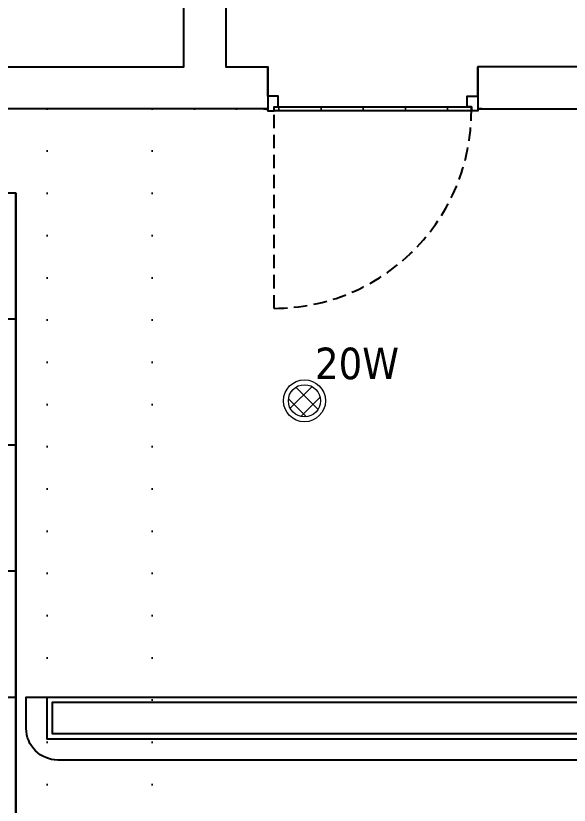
# Model space of a CAD drawing. Header units: centimetres. Extents: x 405564 to 502064, y 46284 to 60634.
# Drawn here: x 461609.7 to 461873.3, y 54701.1 to 55076.8 of the extents above; entities that cross this region are included whole.
import ezdxf
from ezdxf.enums import TextEntityAlignment as Align

# ---------------------------------------------------------------- set-up
doc = ezdxf.new("R2010")
doc.units = ezdxf.units.CM
for name, pattern in [('ACAD_ISO07W100', [3, 0, -3]), ('DOT', [0.25, 0, -0.25]), ('HIDDEN', [9.524999999999999, 6.35, -3.175])]:
    doc.linetypes.add(name, pattern=pattern)
doc.layers.get('0').update_dxf_attribs({"color": 8, "lineweight": 9})
for name, color, linetype in [('0-KRCN-ASMATAVAN-130426', 8, 'Continuous'), ('AS_DOS_TERAS_UST', 8, 'ACAD_ISO07W100'), ('AS_DUV_ALCIPAN_YANGINA-SUYA DAYANIMLI', 8, 'Continuous'), ('AS_DUV_GAZBETON', 8, 'Continuous'), ('AS_KAPI_POZ', 8, 'Continuous'), ('AS_KAPI_SAC', 8, 'Continuous'), ('AS_YAZI', 8, 'Continuous')]:
    doc.layers.add(name, color=color, linetype=linetype)
doc.layers.add('0-KRCN-AYDINLATMA-130426', color=8, linetype='Continuous', lineweight=9)
doc.layers.add('0-KRCN-MİMARİ-220526', color=8, linetype='Continuous', lineweight=9)
doc.styles.add('OLCU', font='romanstw.shx', dxfattribs={"width": 0.6})
doc.styles.add('TAHOMA', font='tahoma.ttf')

# ---------------------------------------------------------------- blocks, each defined once
blk = doc.blocks.new('20W SIVA ALTI LED DOWNLIGHT ARMATÜR')
at = {"layer": '0-KRCN-AYDINLATMA-130426'}
h = blk.add_hatch(dxfattribs=at)
h.set_pattern_fill('ANSI37', color=256, scale=2)
h.set_pattern_definition([(45, (0, 0), (-4.490128060534577, 4.490128060534577), []), (135, (0, 0), (-4.490128060534577, -4.490128060534576), [])])
h.paths.add_polyline_path([(7.661803217361076, 0, 1), (-7.661803217361076, 9.383002785838135e-16, 1)])
for radius in [9.999999999999998, 7.661803217361076]:
    blk.add_circle((0, 0), radius, dxfattribs=at)
at = {"layer": '0-KRCN-AYDINLATMA-130426', "insert": (5, 9.999999999999998), "char_height": 15, "attachment_point": 7, "style": 'TAHOMA'}
blk.add_mtext_dynamic_manual_height_columns('{\\fTahoma|b0|i0|c162|p34;20W}', width=15, gutter_width=12.5, heights=[0], dxfattribs=at)
blk = doc.blocks.new('G$C27E741DA')
at = {"layer": '0-KRCN-AYDINLATMA-130426'}
blk.add_blockref('20W SIVA ALTI LED DOWNLIGHT ARMATÜR', (23683.17968434503, 7759.546353231548), dxfattribs=at)
blk = doc.blocks.new('*U392')
at = {"color": 0, "linetype": 'HIDDEN', "lineweight": -2}
blk.add_line((3.000000000661203, -94.99999998084971), (3.000000000640284, -0.9999999998835847), dxfattribs=at)
at = {"color": 0, "lineweight": -2}
for points in [[(-2, 0), (0, 0), (0, -0.9999999998835847), (3.000000000640284, -0.9999999998835847), (3.000000000640284, 1.000000000203727), (5.000000000349246, 1.000000000203727), (5.000000000349246, 5.999999999614374), (0, 5.999999999614374), (0, 19.99999999202555)], [(101.9999999821885, 0), (99.99999998218846, 0), (99.99999998218846, -0.9999999998835847), (96.99999998160638, -0.9999999998835847), (96.99999998160638, 1.000000000203727), (94.99999998189742, 1.000000000203727), (94.99999998189742, 5.999999999614374), (99.99999998218846, 5.999999999614374), (99.99999998218846, 19.99999999202555)]]:
    blk.add_lwpolyline(points, dxfattribs=at)
blk.add_lwpolyline([(0, -0.9999999998835847), (0, 0)])
blk.add_lwpolyline([(3.000000000640284, -0.9999999998835847), (3.000000000640284, 1.000000000203727), (96.99999998160638, 1.000000000203727), (96.99999998160638, -0.9999999998835847)], close=True, dxfattribs=at)
at = {"color": 0, "linetype": 'HIDDEN', "lineweight": -2}
blk.add_arc((3.000000000661174, -0.9999999999334718), 93.99999998091624, 270, 3.247427536045187e-11, dxfattribs=at)
at = {"color": 3, "style": 'OLCU', "width": 0.5, "flags": 1}
for tag, p in [('K-DIVISYON', (-80, -74.99999999836291)), ('K-PBAR', (105, -74.99999999836291)), ('K-KAPITIP', (-80, -324.9999999983629))]:
    blk.add_attdef(tag, p, '', height=17.5, dxfattribs=at)
at = {"color": 5, "true_color": 0x0505ff, "style": 'OLCU', "width": 0.5, "flags": 1}
for tag, p in [('K-NEREDEN-NO', (-80, -99.99999999836291)), ('K-NEREYE-NO', (-80, -174.9999999983629)), ('K-DUVARTIP', (-80, -274.9999999983629)), ('K-ACILISYON', (-80, -299.9999999983629))]:
    blk.add_attdef(tag, p, '', height=17.5, dxfattribs=at)
at = {"color": 1, "true_color": 0xfa0000, "style": 'OLCU', "width": 0.5, "flags": 1}
for tag, p in [('K-IZLENEBILIRLIK', (105, -99.99999999836291)), ('K-TEKMELIK', (105, -124.9999999983629)), ('K-KONTROLTIPNEREDEN', (-80, -149.9999999983629)), ('K-BAND', (105, -149.9999999983629)), ('K-MENFEZ', (105, -199.9999999983629)), ('K-KONTROLTIPNEREYE', (-80, -224.9999999983629)), ('K-PENCERE', (105, -224.9999999983629)), ('K-KILITTIP', (-80, -249.9999999983629)), ('K-NOT-AS-MIMARI1', (105, -274.9999999983629)), ('K-NOT-ELEKTRIK', (105, -324.9999999983629)), ('K-NOT-YANGIN', (105, -349.9999999983629)), ('K-ACMAKAPAMASISTEMI', (-80, -374.9999999983629)), ('K-NOT-ISLETME', (105, -374.9999999983629)), ('K-YANGIN', (-80, -424.9999999983629))]:
    blk.add_attdef(tag, p, '', height=17.5, dxfattribs=at)
at = {"color": 220, "true_color": 0xf113d4, "style": 'OLCU', "width": 0.5, "flags": 1}
for tag, p in [('K-NEREDEN-AD', (-80, -124.9999999983629)), ('K-NEREYE-AD', (-80, -199.9999999983629))]:
    blk.add_attdef(tag, p, '', height=17.5, dxfattribs=at)
at = {"color": 0, "style": 'OLCU', "width": 0.5, "flags": 1}
for tag, p in [('K-TAMACILIRLIK', (105, -174.9999999983629)), ('K-NOT-AS-MIMARI2', (105, -299.9999999983629)), ('K-KASATIP', (-80, -349.9999999983629)), ('K-KURSUN', (-80, -399.9999999983629))]:
    blk.add_attdef(tag, p, '', height=17.5, dxfattribs=at)
at = {"color": 252, "style": 'OLCU', "width": 0.5, "flags": 1}
for tag, p in [('K-REZ1', (105, -424.9999999983629)), ('K-REZ2', (105, -449.9999999983629)), ('K-REZ3', (105, -474.9999999983629)), ('K-REZ4', (105, -499.9999999983629)), ('K-REZ5', (105, -524.9999999983629))]:
    blk.add_attdef(tag, p, '', height=17.5, dxfattribs=at)
at = {"layer": 'AS_KAPI_POZ', "style": 'OLCU', "width": 0.45}
for tag, p in [('YUK', (49.99999999112333, 41.49999999990905)), ('POZ+GEN', (49.99999999112333, 3.499999999909047))]:
    blk.add_attdef(tag, text='', height=20, dxfattribs=at).set_placement(p, align=Align.MIDDLE_CENTER)
at = {"layer": 'AS_KAPI_POZ', "color": 251, "style": 'OLCU', "width": 0.45}
blk.add_attdef('K-DUVAR(CM)', text='', height=6, dxfattribs=at).set_placement((-5, 10.99999999954525), align=Align.MIDDLE_RIGHT)
at = {"layer": 'AS_KAPI_POZ', "style": 'OLCU', "width": 0.5}
blk.add_attdef('K-NO', text='', height=8, rotation=90, dxfattribs=at).set_placement((6.000000000640284, -2.999999999883583), align=Align.TOP_LEFT)
blk = doc.blocks.new('A$C6A10300A')
at = {"layer": 'AS_DOS_TERAS_UST', "linetype": 'DOT', "ltscale": 80}
for p, q in [((23560.67968431918, -5601.453646794078), (23185.67968431942, -5601.453646794078)), ((23560.67968431918, -5601.453646794078), (23560.67968431918, -6101.453646794427)), ((23610.67968431918, -5601.453646794078), (23985.67968431918, -5601.453646794078)), ((23610.67968431918, -5601.453646794078), (23610.67968431918, -6101.453646794398))]:
    blk.add_line(p, q, dxfattribs=at)
at = {"layer": 'AS_DUV_ALCIPAN_YANGINA-SUYA DAYANIMLI'}
for points in [[(24608.17968432489, -5881.453646794107), (24905.6796843193, -5881.453646794107), (24905.6796843193, -5901.453646794107), (23560.67968431918, -5901.453646794107), (23560.67968431918, -5881.453646794107), (23815.67968431924, -5881.453646794107), (23815.67968431924, -5691.453646793947), (23835.67968431924, -5691.453646793947), (23835.67968431924, -5701.453646793947), (23915.67968431924, -5701.453646793947), (23915.67968431924, -5721.453646793947)], [(24605.67968432489, -5883.953646794107), (24903.1796843193, -5883.953646794107), (24903.1796843193, -5898.953646794107), (23563.17968431918, -5898.953646794107), (23563.17968431918, -5883.953646794107), (23818.17968431924, -5883.953646794107), (23818.17968431924, -5693.953646793947), (23833.17968431924, -5693.953646793947), (23833.17968431924, -5703.953646793947), (23913.17968431924, -5703.953646793947), (23913.17968431924, -5721.453646793947)]]:
    blk.add_lwpolyline(points, dxfattribs=at)
at = {"layer": 'AS_DUV_GAZBETON'}
blk.add_lwpolyline([(23645.67968432017, -5321.453646793831), (23645.67968432017, -5581.453646793729), (23665.6796843193, -5581.453646793729), (23665.6796843193, -5601.453646793729), (23505.67968432012, -5601.453646785783), (23505.67968432012, -5581.453646785769), (23625.67968432012, -5581.453646793714), (23625.67968432012, -5321.453646793874)], dxfattribs=at)
blk.add_lwpolyline([(23985.6796843193, -5581.453646793729), (23765.67968431843, -5581.453646793729), (23765.67968431843, -5601.453646793729), (23985.6796843193, -5601.453646793729)], close=True, dxfattribs=at)
at = {"layer": 'AS_YAZI'}
blk.add_lwpolyline([(24685.6796843193, -5901.453646793452), (24685.6796843193, -5911.453646793452), (23565.67968431953, -5911.453646793452, -0.4142135623765047), (23550.67968431953, -5896.453646793278), (23550.67968431965, -5881.453646793452), (23560.6796843193, -5881.453646793452)], format="xyb", dxfattribs=at)
at = {"layer": 'AS_KAPI_SAC'}
blk.add_blockref('*U392', (23665.67968433636, -5601.453646785085), dxfattribs=at)

msp = doc.modelspace()

# ---------------------------------------------------------------- linework, layer by layer
at = {"layer": '0-KRCN-ASMATAVAN-130426'}
for p, q in [((461249.7456947885, 54992.56257809835), (461609.7456947885, 54992.56257809836)), ((461249.7456947885, 54992.56257809661), (461609.7456947885, 54992.56257809661)), ((461609.7456947885, 54992.56257809836), (461609.7456947885, 54692.56257809661)), ((461609.7456947885, 54572.56257809661), (461609.7456947885, 54992.56257809836)), ((461249.7456947885, 54932.56257809661), (461609.7456947885, 54932.56257809661)), ((461249.7456947885, 54872.56257809661), (461609.7456947885, 54872.56257809661)), ((461249.7456947885, 54812.56257809661), (461609.7456947885, 54812.56257809661)), ((461249.7456947885, 54752.56257809661), (461609.7456947885, 54752.56257809661))]:
    msp.add_line(p, q, dxfattribs=at)

# ---------------------------------------------------------------- block references
at = {"layer": '0-KRCN-AYDINLATMA-130426'}
msp.add_blockref('G$C27E741DA', (438064.0660104522, 47134.01622488972), dxfattribs=at)

# ---------------------------------------------------------------- next in the draw order: block references
at = {"layer": '0-KRCN-MİMARİ-220526'}
msp.add_blockref('A$C6A10300A', (438064.0660104522, 60634.01622488972), dxfattribs=at)

doc.saveas('drawing.dxf')
